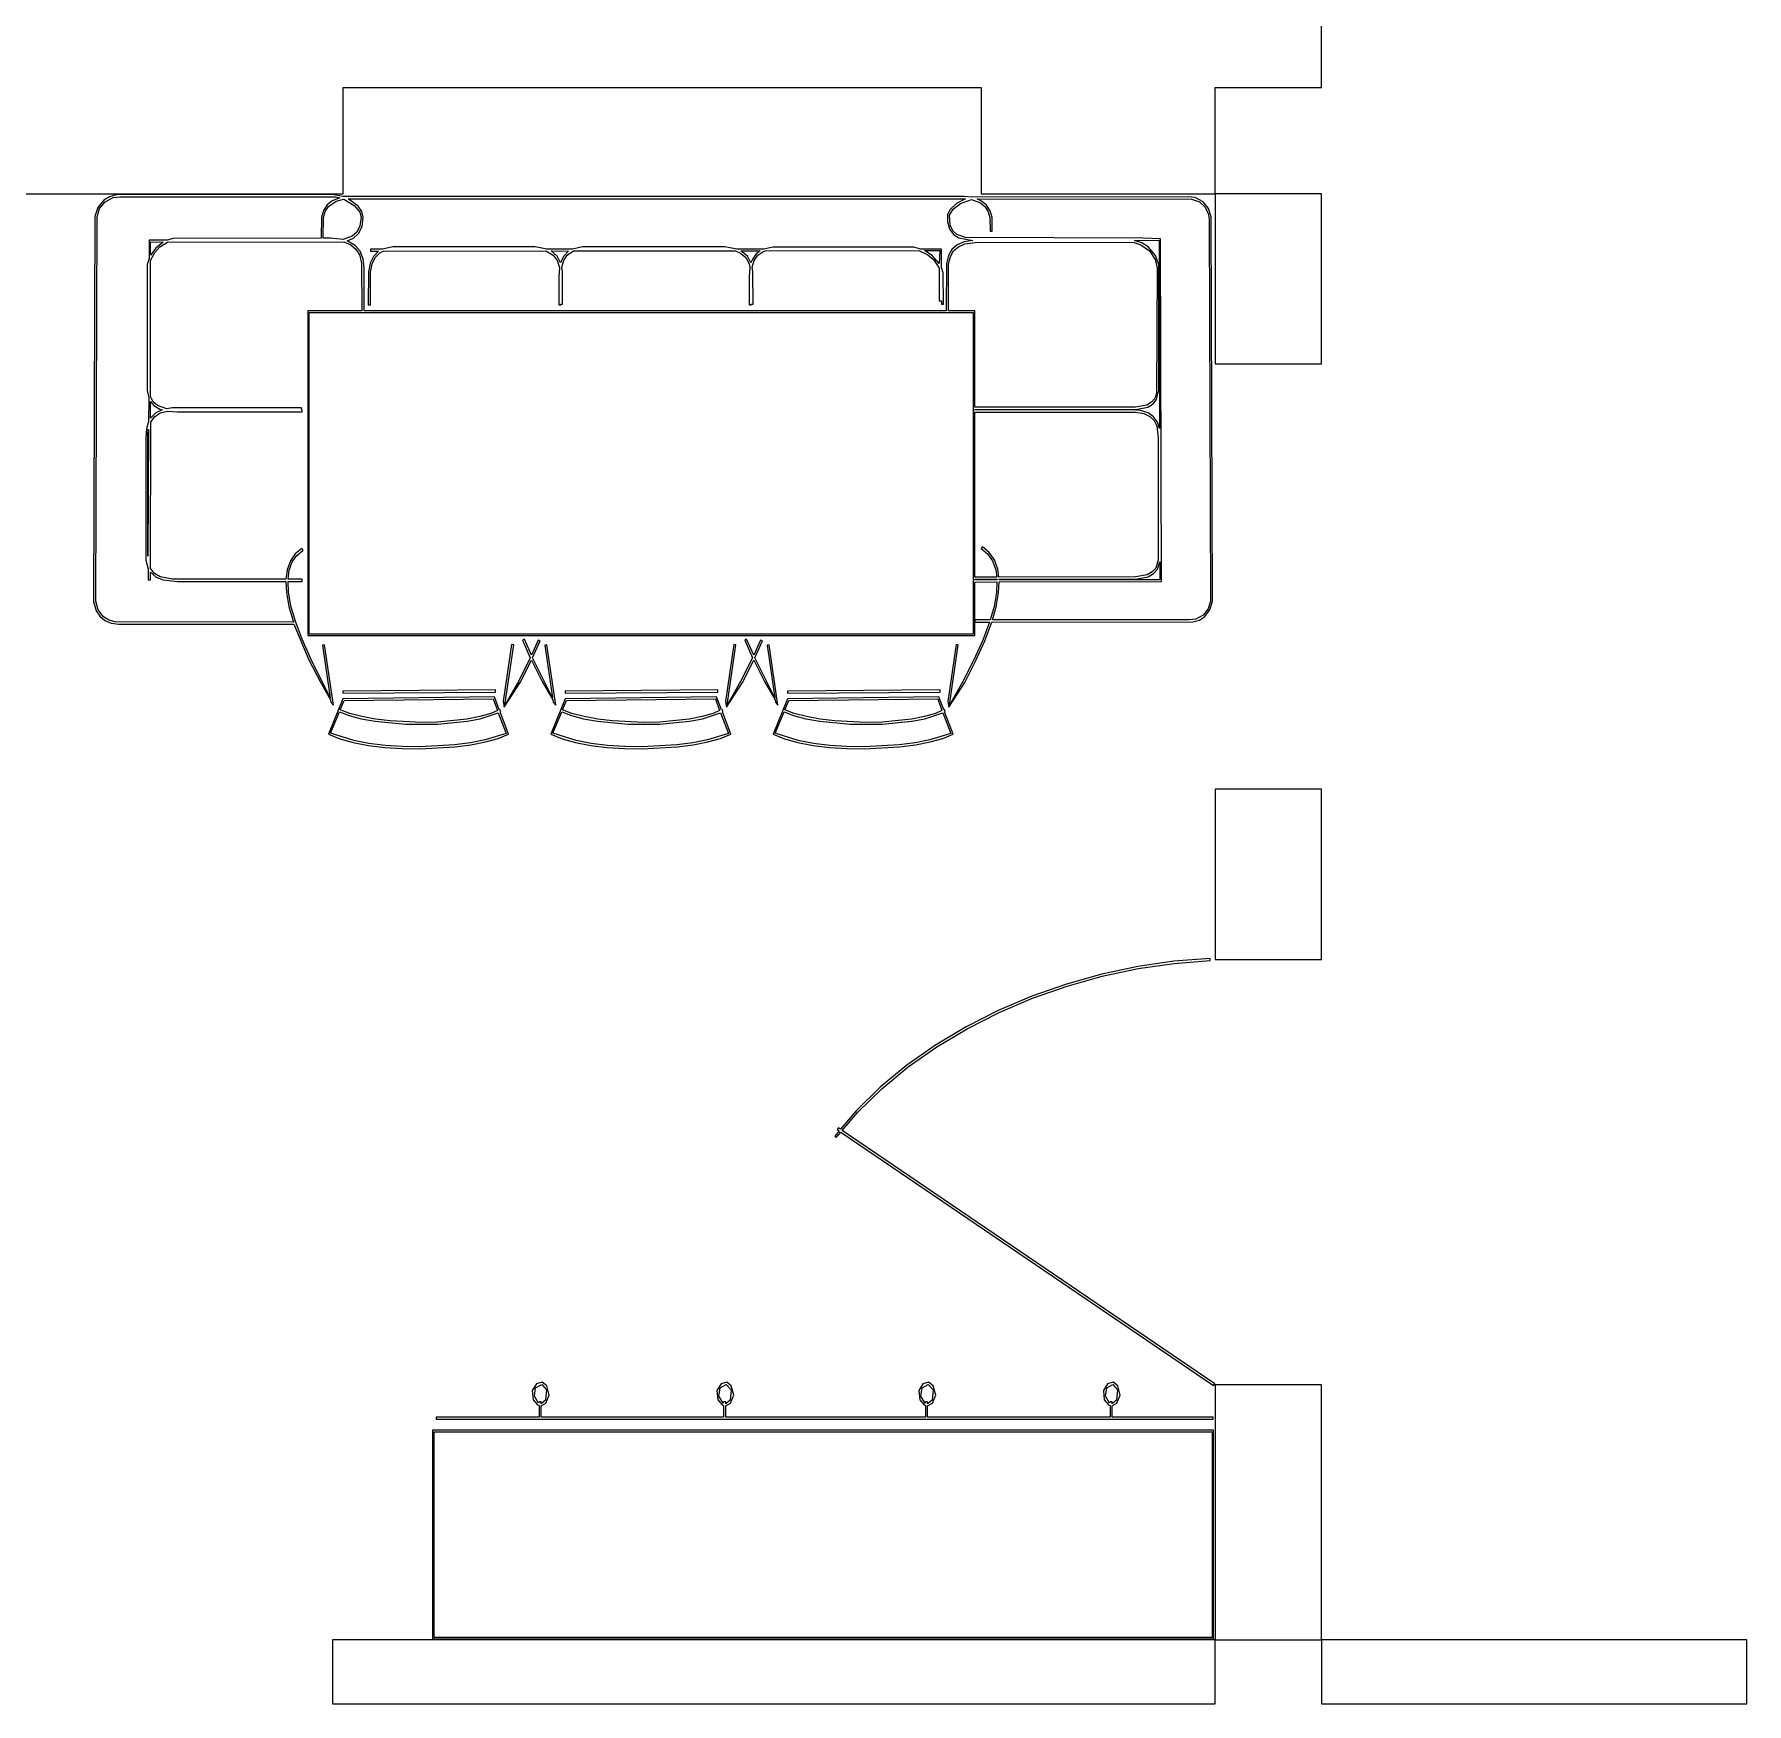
# Model space of a CAD drawing. Header units: metres. Extents: x -12.3 to 21.7, y -8.9 to 7.5.
# Drawn here: x 4.174 to 8.2, y -4.55 to -0.625 of the extents above; entities that cross this region are included whole.
import ezdxf

# ---------------------------------------------------------------- set-up
doc = ezdxf.new("R2010")
doc.units = ezdxf.units.M

msp = doc.modelspace()

# ---------------------------------------------------------------- linework, layer by layer
for p, q in [((7.2, -0.75), (7.2, 1.29999)), ((4.89999, -1), (4.89999, -0.75)), ((4.89999, -0.75), (6.39999, -0.75)), ((6.39999, -0.75), (6.39999, -1)), ((6.95, -1), (6.95, -0.75)), ((6.95, -0.75), (7.2, -0.75)), ((4, -1), (4.89999, -1)), ((4.36644, -1.00256), (4.35077, -1.00685)), ((4.87453, -1.002), (4.36644, -1.00256)), ((4.9001, -1.00662), (4.87453, -1.002)), ((6.39999, -1), (6.95, -1)), ((7.2, -1), (6.95, -1)), ((6.95, -1), (6.95, -1.39999)), ((7.2, -1.39999), (7.2, -1)), ((4.32341, -1.03206), (4.31662, -1.05356)), ((4.32158, -1.05417), (4.3278, -1.03442)), ((4.33763, -1.0148), (4.32341, -1.03206)), ((4.3278, -1.03442), (4.34077, -1.01868)), ((4.35077, -1.00685), (4.33763, -1.0148)), ((4.34077, -1.01868), (4.35963, -1.00902)), ((4.35963, -1.00902), (4.37508, -1.007)), ((4.37508, -1.007), (4.88242, -1.00752)), ((4.85365, -1.0392), (4.84901, -1.05511)), ((4.86247, -1.02625), (4.85365, -1.0392)), ((4.85397, -1.0558), (4.85818, -1.04134)), ((4.85818, -1.04134), (4.86612, -1.02966)), ((4.87476, -1.01653), (4.86247, -1.02625)), ((4.86612, -1.02966), (4.88393, -1.0175)), ((4.89223, -1.00951), (4.87476, -1.01653)), ((4.88242, -1.00752), (4.89223, -1.00951)), ((4.88393, -1.0175), (4.90172, -1.01265)), ((6.36044, -1.00652), (4.9001, -1.00662)), ((4.90172, -1.01265), (4.92644, -1.02736)), ((4.91177, -1.0117), (6.36325, -1.01166)), ((4.93547, -1.02916), (4.91177, -1.0117)), ((4.92644, -1.02736), (4.93947, -1.04358)), ((4.94398, -1.04143), (4.93547, -1.02916)), ((4.93947, -1.04358), (4.94228, -1.05487)), ((4.94727, -1.0547), (4.94398, -1.04143)), ((6.32635, -1.03796), (6.32097, -1.04924)), ((6.32582, -1.05043), (6.33443, -1.0359)), ((6.34221, -1.02257), (6.32635, -1.03796)), ((6.33443, -1.0359), (6.3515, -1.02255)), ((6.36325, -1.01166), (6.34221, -1.02257)), ((6.3515, -1.02255), (6.37727, -1.01315)), ((6.37706, -1.00807), (6.36044, -1.00652)), ((6.88744, -1.007), (6.37706, -1.00807)), ((6.37727, -1.01315), (6.39847, -1.02141)), ((6.40114, -1.01718), (6.39056, -1.01199)), ((6.39056, -1.01199), (6.89476, -1.01248)), ((6.39847, -1.02141), (6.40919, -1.03047)), ((6.41293, -1.02716), (6.40114, -1.01718)), ((6.40919, -1.03047), (6.41673, -1.04214)), ((6.4213, -1.04008), (6.41293, -1.02716)), ((6.41673, -1.04214), (6.4207, -1.0562)), ((6.42564, -1.05553), (6.4213, -1.04008)), ((6.90288, -1.00902), (6.88744, -1.007)), ((6.89476, -1.01248), (6.91347, -1.01897)), ((6.92174, -1.01868), (6.90288, -1.00902)), ((6.91347, -1.01897), (6.92703, -1.03156)), ((6.93471, -1.03442), (6.92174, -1.01868)), ((6.92703, -1.03156), (6.9348, -1.04848)), ((6.94093, -1.05417), (6.93471, -1.03442)), ((4.31662, -1.05356), (4.31358, -1.95865)), ((4.31856, -1.95808), (4.32158, -1.05417)), ((4.84901, -1.05511), (4.84842, -1.10414)), ((4.85342, -1.10414), (4.85397, -1.0558)), ((4.93974, -1.07552), (4.93266, -1.09023)), ((4.93665, -1.09323), (4.94455, -1.07689)), ((4.94228, -1.05487), (4.93974, -1.07552)), ((4.94455, -1.07689), (4.94727, -1.0547)), ((6.32097, -1.04924), (6.32089, -1.06599)), ((6.32089, -1.06599), (6.32579, -1.08356)), ((6.32579, -1.08356), (6.33485, -1.09566)), ((6.32758, -1.07414), (6.32582, -1.05043)), ((6.33385, -1.0872), (6.32758, -1.07414)), ((6.4207, -1.0562), (6.42122, -1.08833)), ((6.42621, -1.08833), (6.42564, -1.05553)), ((6.9348, -1.04848), (6.93636, -1.06143)), ((6.93636, -1.06143), (6.939, -1.95753)), ((6.94395, -1.95808), (6.94093, -1.05417)), ((4.44398, -1.10915), (4.44388, -1.15196)), ((4.48645, -1.10915), (4.44398, -1.10915)), ((4.44749, -1.14445), (4.44751, -1.11269)), ((4.44751, -1.11269), (4.47684, -1.11389)), ((4.45763, -1.13774), (4.46959, -1.12503)), ((4.47684, -1.11389), (4.45956, -1.12766)), ((4.46959, -1.12503), (4.4874, -1.11414)), ((4.50082, -1.10493), (4.48645, -1.10915)), ((4.4874, -1.11414), (4.90215, -1.11308)), ((4.84842, -1.10414), (4.50082, -1.10493)), ((4.87048, -1.10414), (4.85342, -1.10414)), ((4.90015, -1.10739), (4.87048, -1.10414)), ((4.9218, -1.09996), (4.90015, -1.10739)), ((4.90215, -1.11308), (4.91856, -1.12018)), ((4.90959, -1.11043), (4.92442, -1.10422)), ((4.92857, -1.12132), (4.90959, -1.11043)), ((4.91856, -1.12018), (4.93105, -1.13095)), ((4.93266, -1.09023), (4.9218, -1.09996)), ((4.92442, -1.10422), (4.93665, -1.09323)), ((4.94009, -1.13524), (4.92857, -1.12132)), ((5.01678, -1.12442), (4.99306, -1.12996)), ((5.35168, -1.1244), (5.01678, -1.12442)), ((5.3792, -1.12996), (5.35168, -1.1244)), ((5.46272, -1.12442), (5.43938, -1.12996)), ((5.79782, -1.1244), (5.46272, -1.12442)), ((5.82591, -1.12996), (5.79782, -1.1244)), ((5.91042, -1.12535), (5.88892, -1.12996)), ((6.24207, -1.12561), (5.91042, -1.12535)), ((6.25842, -1.12996), (6.24207, -1.12561)), ((6.34395, -1.12018), (6.33147, -1.13095)), ((6.34332, -1.0957), (6.33385, -1.0872)), ((6.33485, -1.09566), (6.34731, -1.10327)), ((6.33533, -1.13414), (6.34659, -1.12442)), ((6.3632, -1.10246), (6.34332, -1.0957)), ((6.36037, -1.11308), (6.34395, -1.12018)), ((6.34659, -1.12442), (6.36177, -1.11787)), ((6.34731, -1.10327), (6.38062, -1.10957)), ((6.38062, -1.10957), (6.36037, -1.11308)), ((6.36177, -1.11787), (6.39223, -1.11414)), ((6.77992, -1.10414), (6.3632, -1.10246)), ((6.39223, -1.11414), (6.76013, -1.11482)), ((6.42122, -1.08833), (6.42621, -1.08833)), ((6.76013, -1.11482), (6.77592, -1.11983)), ((6.76091, -1.10988), (6.81853, -1.10915)), ((6.77809, -1.11533), (6.76091, -1.10988)), ((6.77592, -1.11983), (6.79567, -1.13451)), ((6.79294, -1.12503), (6.77809, -1.11533)), ((6.82207, -1.10561), (6.77992, -1.10414)), ((6.80962, -1.14484), (6.79294, -1.12503)), ((6.81853, -1.10915), (6.81964, -1.55215)), ((6.82407, -1.91139), (6.82207, -1.10561)), ((4.43964, -1.16649), (4.43935, -1.46227)), ((4.44388, -1.15196), (4.43964, -1.16649)), ((4.44727, -1.47699), (4.44748, -1.15659)), ((4.44748, -1.15659), (4.45763, -1.13774)), ((4.45956, -1.12766), (4.44749, -1.14445)), ((4.93105, -1.13095), (4.93947, -1.14549)), ((4.93947, -1.14549), (4.94374, -1.16389)), ((4.94701, -1.15308), (4.94009, -1.13524)), ((4.94374, -1.16389), (4.94427, -1.27553)), ((4.94928, -1.17445), (4.94701, -1.15308)), ((4.96365, -1.16338), (4.95988, -1.18391)), ((4.97137, -1.14716), (4.96365, -1.16338)), ((4.99306, -1.12996), (4.96445, -1.12996)), ((4.96445, -1.12996), (4.96445, -1.13496)), ((4.96445, -1.13496), (4.98311, -1.13528)), ((4.96486, -1.18433), (4.96841, -1.16489)), ((4.96841, -1.16489), (4.97548, -1.15001)), ((4.98311, -1.13528), (4.97137, -1.14716)), ((4.97548, -1.15001), (4.98601, -1.13936)), ((4.98601, -1.13936), (4.99405, -1.13493)), ((4.99405, -1.13493), (5.37708, -1.13451)), ((5.37708, -1.13451), (5.39386, -1.14418)), ((5.43938, -1.12996), (5.3792, -1.12996)), ((5.4032, -1.14696), (5.38892, -1.13451)), ((5.38892, -1.13451), (5.42963, -1.13533)), ((5.39386, -1.14418), (5.40358, -1.15689)), ((5.41138, -1.16255), (5.4032, -1.14696)), ((5.40358, -1.15689), (5.40884, -1.17316)), ((5.41833, -1.14725), (5.41138, -1.16255)), ((5.41411, -1.17255), (5.41875, -1.15689)), ((5.42963, -1.13533), (5.41833, -1.14725)), ((5.41875, -1.15689), (5.42712, -1.14418)), ((5.42712, -1.14418), (5.4416, -1.13445)), ((5.4416, -1.13445), (5.82233, -1.13402)), ((5.82233, -1.13402), (5.83443, -1.13936)), ((5.88892, -1.12996), (5.82591, -1.12996)), ((5.83443, -1.13936), (5.84653, -1.15001)), ((5.83488, -1.13402), (5.8806, -1.13396)), ((5.85045, -1.14691), (5.83488, -1.13402)), ((5.84653, -1.15001), (5.85449, -1.16489)), ((5.85901, -1.16277), (5.85045, -1.14691)), ((5.85449, -1.16489), (5.85651, -1.17322)), ((5.86186, -1.15504), (5.85901, -1.16277)), ((5.86176, -1.17267), (5.86641, -1.15714)), ((5.87119, -1.14117), (5.86186, -1.15504)), ((5.86641, -1.15714), (5.87477, -1.14465)), ((5.8806, -1.13396), (5.87119, -1.14117)), ((5.87477, -1.14465), (5.88658, -1.13623)), ((5.88658, -1.13623), (5.89241, -1.13394)), ((5.89241, -1.13394), (6.25343, -1.13356)), ((6.25343, -1.13356), (6.27448, -1.14372)), ((6.30661, -1.12996), (6.25842, -1.12996)), ((6.26662, -1.13354), (6.30307, -1.1335)), ((6.28516, -1.14548), (6.26662, -1.13354)), ((6.27448, -1.14372), (6.28874, -1.15564)), ((6.30171, -1.16431), (6.28516, -1.14548)), ((6.28874, -1.15564), (6.30161, -1.17456)), ((6.30307, -1.1335), (6.30171, -1.16431)), ((6.30661, -1.17351), (6.30661, -1.12996)), ((6.31877, -1.16389), (6.31824, -1.27553)), ((6.32304, -1.14549), (6.31877, -1.16389)), ((6.33147, -1.13095), (6.32304, -1.14549)), ((6.32324, -1.27553), (6.32375, -1.16443)), ((6.32375, -1.16443), (6.3277, -1.14731)), ((6.3277, -1.14731), (6.33533, -1.13414)), ((6.79567, -1.13451), (6.80884, -1.15425)), ((6.80884, -1.15425), (6.81354, -1.17477)), ((6.81795, -1.16725), (6.80962, -1.14484)), ((6.81819, -1.46184), (6.81795, -1.16725)), ((4.94928, -1.27553), (4.94928, -1.17445)), ((4.95988, -1.18391), (4.95943, -1.26115)), ((4.96442, -1.26115), (4.96486, -1.18433)), ((5.40884, -1.17316), (5.40712, -1.1958)), ((5.40712, -1.1958), (5.40712, -1.26115)), ((5.41573, -1.18388), (5.41411, -1.17255)), ((5.41621, -1.25957), (5.41573, -1.18388)), ((5.85651, -1.17322), (5.85478, -1.19579)), ((5.85478, -1.19579), (5.85478, -1.26115)), ((5.8634, -1.18387), (5.86176, -1.17267)), ((5.86391, -1.25957), (5.8634, -1.18387)), ((6.30161, -1.17456), (6.30161, -1.25191)), ((6.31065, -1.18605), (6.30661, -1.17351)), ((6.31157, -1.25955), (6.31065, -1.18605)), ((6.81354, -1.17477), (6.81221, -1.46886)), ((4.81714, -1.27553), (4.81714, -2.03889)), ((4.94427, -1.27553), (4.81714, -1.27553)), ((4.82068, -2.03535), (4.82068, -1.27907)), ((4.82068, -1.27907), (6.38139, -1.27907)), ((6.31824, -1.27553), (4.94928, -1.27553)), ((4.95943, -1.26115), (4.96442, -1.26115)), ((5.40712, -1.26115), (5.41212, -1.26115)), ((5.41212, -1.26115), (5.41212, -1.25957)), ((5.41212, -1.25957), (5.41621, -1.25957)), ((5.85478, -1.26115), (5.85977, -1.26115)), ((5.85977, -1.26115), (5.85977, -1.25957)), ((5.85977, -1.25957), (5.86391, -1.25957)), ((6.30161, -1.25191), (6.30656, -1.25191)), ((6.30656, -1.25191), (6.30656, -1.25955)), ((6.30656, -1.25955), (6.31157, -1.25955)), ((6.38493, -1.27553), (6.32324, -1.27553)), ((6.38139, -1.27907), (6.38139, -2.03535)), ((6.38493, -1.50208), (6.38493, -1.27553)), ((6.95, -1.39999), (7.2, -1.39999)), ((4.43935, -1.46227), (4.44305, -1.47981)), ((4.44305, -1.47981), (4.44292, -1.53549)), ((4.44724, -1.52786), (4.44727, -1.48834)), ((4.45367, -1.48907), (4.44727, -1.47699)), ((4.44727, -1.48834), (4.45506, -1.49773)), ((4.46407, -1.49805), (4.45367, -1.48907)), ((6.80809, -1.48108), (6.8009, -1.49017)), ((6.80418, -1.49394), (6.8125, -1.48343)), ((6.81221, -1.46886), (6.80809, -1.48108)), ((6.8125, -1.48343), (6.81819, -1.46184)), ((4.46013, -1.51501), (4.44724, -1.52786)), ((4.44778, -1.53673), (4.45683, -1.52408)), ((4.45506, -1.49773), (4.46904, -1.50604)), ((4.45683, -1.52408), (4.47012, -1.51515)), ((4.47508, -1.508), (4.46013, -1.51501)), ((4.48557, -1.50531), (4.46407, -1.49805)), ((4.46904, -1.50604), (4.47508, -1.508)), ((4.47012, -1.51515), (4.4875, -1.51079)), ((4.49841, -1.50357), (4.48557, -1.50531)), ((4.4875, -1.51079), (4.51082, -1.51231)), ((4.80214, -1.50311), (4.49841, -1.50357)), ((4.51082, -1.51231), (4.80382, -1.51231)), ((4.80214, -1.50731), (4.80214, -1.50311)), ((4.80382, -1.50731), (4.80214, -1.50731)), ((4.80382, -1.51231), (4.80382, -1.50731)), ((6.76331, -1.50195), (6.38493, -1.50208)), ((6.38493, -1.50708), (6.76364, -1.50694)), ((6.38493, -1.50839), (6.38493, -1.50708)), ((6.75163, -1.50812), (6.38493, -1.50839)), ((6.38493, -1.90106), (6.38493, -1.5134)), ((6.38493, -1.5134), (6.76332, -1.51353)), ((6.77449, -1.50986), (6.75163, -1.50812)), ((6.78973, -1.49677), (6.76331, -1.50195)), ((6.76332, -1.51353), (6.78261, -1.51685)), ((6.76364, -1.50694), (6.79161, -1.5014)), ((6.79239, -1.51515), (6.77449, -1.50986)), ((6.78261, -1.51685), (6.7968, -1.5233)), ((6.8009, -1.49017), (6.78973, -1.49677)), ((6.79161, -1.5014), (6.80418, -1.49394)), ((6.80568, -1.52408), (6.79239, -1.51515)), ((6.7968, -1.5233), (6.80666, -1.53284)), ((6.81473, -1.53673), (6.80568, -1.52408)), ((4.43771, -1.55228), (4.43599, -1.57346)), ((4.44292, -1.53549), (4.43771, -1.55228)), ((4.44263, -1.55319), (4.44098, -1.85202)), ((4.44098, -1.85202), (4.44139, -1.56288)), ((4.44139, -1.56288), (4.44263, -1.55319)), ((4.44701, -1.88077), (4.44778, -1.53673)), ((6.80666, -1.53284), (6.813, -1.54599)), ((6.813, -1.54599), (6.81653, -1.57364)), ((6.81964, -1.55215), (6.81473, -1.53673)), ((4.43599, -1.57346), (4.43642, -1.8613)), ((6.81653, -1.57364), (6.81616, -1.86031)), ((4.78764, -1.84683), (4.77608, -1.86331)), ((4.78052, -1.86562), (4.79131, -1.85025)), ((4.80318, -1.83429), (4.78764, -1.84683)), ((4.79131, -1.85025), (4.80632, -1.83818)), ((4.80632, -1.83818), (4.80318, -1.83429)), ((6.40305, -1.8304), (6.39989, -1.83429)), ((6.39989, -1.83429), (6.41542, -1.84683)), ((6.41907, -1.84343), (6.40305, -1.8304)), ((6.41542, -1.84683), (6.42699, -1.86331)), ((6.43141, -1.86099), (6.41907, -1.84343)), ((4.43642, -1.8613), (4.44205, -1.88193)), ((4.44205, -1.88193), (4.44199, -1.90787)), ((4.44699, -1.90788), (4.44701, -1.88989)), ((4.45683, -1.89291), (4.44701, -1.88077)), ((4.44701, -1.88989), (4.46046, -1.90138)), ((4.76865, -1.88377), (4.76575, -1.90628)), ((4.77608, -1.86331), (4.76865, -1.88377)), ((4.77077, -1.90628), (4.7735, -1.88496)), ((4.7735, -1.88496), (4.78052, -1.86562)), ((6.42699, -1.86331), (6.43443, -1.88377)), ((6.43929, -1.8826), (6.43141, -1.86099)), ((6.43443, -1.88377), (6.43668, -1.90129)), ((6.4417, -1.90129), (6.43929, -1.8826)), ((6.80254, -1.88904), (6.79059, -1.89571)), ((6.81042, -1.87987), (6.80254, -1.88904)), ((6.80568, -1.89291), (6.81473, -1.8824)), ((6.81616, -1.86031), (6.81042, -1.87987)), ((6.81473, -1.8824), (6.82042, -1.86543)), ((6.82042, -1.86543), (6.82053, -1.90787)), ((4.44199, -1.90787), (4.44699, -1.90788)), ((4.47012, -1.90038), (4.45683, -1.89291)), ((4.46046, -1.90138), (4.47726, -1.90782)), ((4.49881, -1.90591), (4.47012, -1.90038)), ((4.47726, -1.90782), (4.5108, -1.91129)), ((4.76575, -1.90628), (4.49881, -1.90591)), ((4.5108, -1.91129), (4.76562, -1.91129)), ((4.76562, -1.91129), (4.76678, -1.93709)), ((4.77176, -1.93654), (4.7706, -1.91129)), ((4.7706, -1.91129), (4.8038, -1.91129)), ((4.8038, -1.90628), (4.77077, -1.90628)), ((4.8038, -1.91129), (4.8038, -1.90628)), ((6.43668, -1.90129), (6.38493, -1.90106)), ((6.38493, -1.90605), (6.43732, -1.90628)), ((6.38493, -1.90793), (6.38493, -1.90605)), ((6.43752, -1.90787), (6.38493, -1.90793)), ((6.38493, -1.91292), (6.43738, -1.9127)), ((6.38493, -2.03889), (6.38493, -1.91292)), ((6.43738, -1.9127), (6.43628, -1.93709)), ((6.43732, -1.90628), (6.43752, -1.90787)), ((6.44125, -1.93764), (6.44238, -1.91269)), ((6.76338, -1.90092), (6.4417, -1.90129)), ((6.44234, -1.90628), (6.7637, -1.90591)), ((6.44255, -1.90787), (6.44234, -1.90628)), ((6.44238, -1.91269), (6.82407, -1.91139)), ((6.82053, -1.90787), (6.44255, -1.90787)), ((6.79059, -1.89571), (6.76338, -1.90092)), ((6.7637, -1.90591), (6.79239, -1.90038)), ((6.79239, -1.90038), (6.80568, -1.89291)), ((4.31358, -1.95865), (4.31993, -1.98044)), ((4.3244, -1.97821), (4.31856, -1.95808)), ((4.76678, -1.93709), (4.77271, -1.97009)), ((4.77757, -1.96896), (4.77176, -1.93654)), ((4.77271, -1.97009), (4.78322, -2.00681)), ((4.78815, -2.00587), (4.77757, -1.96896)), ((6.43037, -1.97009), (6.4213, -2.00182)), ((6.42648, -2.00182), (6.43524, -1.97122)), ((6.43628, -1.93709), (6.43037, -1.97009)), ((6.43524, -1.97122), (6.44125, -1.93764)), ((6.939, -1.95753), (6.93364, -1.97597)), ((6.93811, -1.97821), (6.94395, -1.95808)), ((4.31993, -1.98044), (4.3284, -1.99298)), ((4.33713, -1.99452), (4.3244, -1.97821)), ((4.3284, -1.99298), (4.34021, -2.00296)), ((4.34933, -2.00212), (4.33713, -1.99452)), ((4.34021, -2.00296), (4.35519, -2.00949)), ((4.36444, -2.00626), (4.34933, -2.00212)), ((4.35519, -2.00949), (4.37292, -2.01181)), ((4.78322, -2.00681), (4.36444, -2.00626)), ((4.37292, -2.01181), (4.78398, -2.01181)), ((4.78398, -2.01181), (4.81978, -2.09554)), ((4.80367, -2.04733), (4.78815, -2.00587)), ((6.4213, -2.00182), (6.38515, -2.00182)), ((6.38515, -2.00182), (6.38515, -2.00681)), ((6.38515, -2.00681), (6.41968, -2.00745)), ((6.41968, -2.00745), (6.40404, -2.04924)), ((6.40866, -2.05113), (6.42506, -2.00681)), ((6.42506, -2.00681), (6.89807, -2.00626)), ((6.88928, -2.00182), (6.42648, -2.00182)), ((6.90466, -1.99985), (6.88928, -2.00182)), ((6.89807, -2.00626), (6.91318, -2.00212)), ((6.92215, -1.99071), (6.90466, -1.99985)), ((6.91318, -2.00212), (6.92538, -1.99452)), ((6.93364, -1.97597), (6.92215, -1.99071)), ((6.92538, -1.99452), (6.93811, -1.97821)), ((4.8243, -2.09338), (4.80367, -2.04733)), ((4.81714, -2.03889), (6.38493, -2.03889)), ((6.38139, -2.03535), (4.82068, -2.03535)), ((5.3262, -2.0472), (5.32164, -2.04924)), ((5.32164, -2.04924), (5.34026, -2.09076)), ((5.34299, -2.08464), (5.3262, -2.0472)), ((5.35886, -2.04924), (5.34299, -2.08464)), ((5.34573, -2.09076), (5.36342, -2.05128)), ((5.36342, -2.05128), (5.35886, -2.04924)), ((5.84877, -2.0472), (5.84421, -2.04924)), ((5.84421, -2.04924), (5.86282, -2.09076)), ((5.86555, -2.08464), (5.84877, -2.0472)), ((5.88142, -2.04924), (5.86555, -2.08464)), ((5.86829, -2.09076), (5.88599, -2.05128)), ((5.88599, -2.05128), (5.88142, -2.04924)), ((6.40404, -2.04924), (6.38329, -2.09554)), ((6.38779, -2.0977), (6.40866, -2.05113)), ((4.86974, -2.18491), (4.8243, -2.09338)), ((4.85666, -2.06044), (4.85172, -2.06116)), ((4.85172, -2.06116), (4.86974, -2.18491)), ((4.87727, -2.20204), (4.85666, -2.06044)), ((5.29628, -2.05972), (5.27675, -2.19392)), ((5.28062, -2.20204), (5.30122, -2.06044)), ((5.30122, -2.06044), (5.29628, -2.05972)), ((5.34026, -2.09076), (5.31209, -2.14645)), ((5.39233, -2.18491), (5.34573, -2.09076)), ((5.37927, -2.06044), (5.37433, -2.06116)), ((5.37433, -2.06116), (5.39233, -2.18491)), ((5.39987, -2.20204), (5.37927, -2.06044)), ((5.81885, -2.05972), (5.79932, -2.19392)), ((5.80319, -2.20204), (5.82379, -2.06044)), ((5.82379, -2.06044), (5.81885, -2.05972)), ((5.86282, -2.09076), (5.83466, -2.14645)), ((5.91489, -2.18491), (5.86829, -2.09076)), ((5.90182, -2.06044), (5.89688, -2.06116)), ((5.89688, -2.06116), (5.91489, -2.18491)), ((5.92244, -2.20204), (5.90182, -2.06044)), ((6.34146, -2.05972), (6.32193, -2.19392)), ((6.32581, -2.20204), (6.34641, -2.06044)), ((6.34641, -2.06044), (6.34146, -2.05972)), ((4.81978, -2.09554), (4.84581, -2.14645)), ((5.31648, -2.14882), (5.34303, -2.09679)), ((5.34303, -2.09679), (5.36842, -2.14645)), ((5.83905, -2.14882), (5.86559, -2.09677)), ((5.86559, -2.09677), (5.89098, -2.14645)), ((6.38329, -2.09554), (6.35725, -2.14645)), ((6.36166, -2.14882), (6.38779, -2.0977)), ((4.84581, -2.14645), (4.87047, -2.19002)), ((5.25821, -2.16661), (4.89969, -2.16931)), ((4.89969, -2.16931), (4.89973, -2.17432)), ((4.89973, -2.17432), (5.25824, -2.17162)), ((5.25824, -2.17162), (5.25821, -2.16661)), ((5.27901, -2.20677), (5.31648, -2.14882)), ((5.31209, -2.14645), (5.28062, -2.20204)), ((5.36842, -2.14645), (5.39308, -2.19005)), ((5.78081, -2.16661), (5.42226, -2.16931)), ((5.42226, -2.16931), (5.42229, -2.17432)), ((5.42229, -2.17432), (5.78085, -2.17162)), ((5.78085, -2.17162), (5.78081, -2.16661)), ((5.80157, -2.20677), (5.83905, -2.14882)), ((5.83466, -2.14645), (5.80319, -2.20204)), ((5.89098, -2.14645), (5.91563, -2.19002)), ((6.30342, -2.16661), (5.94487, -2.16931)), ((5.94487, -2.16931), (5.9449, -2.17432)), ((5.9449, -2.17432), (6.30347, -2.17162)), ((6.30347, -2.17162), (6.30342, -2.16661)), ((6.32417, -2.20677), (6.36166, -2.14882)), ((6.35725, -2.14645), (6.32581, -2.20204)), ((4.89969, -2.18707), (4.86607, -2.27026)), ((4.87047, -2.19002), (4.87125, -2.19536)), ((4.87125, -2.19536), (4.87727, -2.20204)), ((4.89346, -2.21315), (4.90251, -2.19119)), ((4.9156, -2.22168), (4.89346, -2.21315)), ((5.25574, -2.18298), (4.89969, -2.18707)), ((4.90251, -2.19119), (5.25293, -2.18712)), ((5.25293, -2.18712), (5.26273, -2.21506)), ((5.26732, -2.21306), (5.25574, -2.18298)), ((5.26863, -2.21248), (5.26732, -2.21306)), ((5.27063, -2.21706), (5.26863, -2.21248)), ((5.27675, -2.19392), (5.27901, -2.20677)), ((5.42226, -2.18707), (5.38864, -2.27026)), ((5.39308, -2.19005), (5.39386, -2.19536)), ((5.39386, -2.19536), (5.39987, -2.20204)), ((5.41603, -2.21313), (5.42508, -2.19119)), ((5.43822, -2.22168), (5.41603, -2.21313)), ((5.77829, -2.18298), (5.42226, -2.18707)), ((5.42508, -2.19119), (5.7755, -2.18712)), ((5.7755, -2.18712), (5.78529, -2.21507)), ((5.78989, -2.21307), (5.77829, -2.18298)), ((5.79124, -2.21248), (5.78989, -2.21307)), ((5.79324, -2.21706), (5.79124, -2.21248)), ((5.79932, -2.19392), (5.80157, -2.20677)), ((5.94487, -2.18707), (5.91125, -2.27026)), ((5.91563, -2.19002), (5.91641, -2.19536)), ((5.91641, -2.19536), (5.92244, -2.20204)), ((5.93864, -2.21313), (5.94769, -2.19119)), ((5.96083, -2.22168), (5.93864, -2.21313)), ((6.3009, -2.18298), (5.94487, -2.18707)), ((5.94769, -2.19119), (6.2981, -2.18712)), ((6.2981, -2.18712), (6.30791, -2.21507)), ((6.3125, -2.21307), (6.3009, -2.18298)), ((6.31386, -2.21248), (6.3125, -2.21307)), ((6.31586, -2.21706), (6.31386, -2.21248)), ((6.32193, -2.19392), (6.32417, -2.20677)), ((4.8707, -2.26836), (4.89156, -2.21777)), ((4.89156, -2.21777), (4.91406, -2.22644)), ((4.91406, -2.22644), (4.94298, -2.23412)), ((4.94408, -2.22923), (4.9156, -2.22168)), ((4.94298, -2.23412), (4.97548, -2.24008)), ((4.97623, -2.23514), (4.94408, -2.22923)), ((4.97548, -2.24008), (5.04736, -2.2469)), ((5.01106, -2.23936), (4.97623, -2.23514)), ((5.08484, -2.24275), (5.01106, -2.23936)), ((5.04736, -2.2469), (5.12204, -2.2469)), ((5.12181, -2.2419), (5.08484, -2.24275)), ((5.19107, -2.23514), (5.12181, -2.2419)), ((5.12204, -2.2469), (5.19185, -2.24008)), ((5.22136, -2.22925), (5.19107, -2.23514)), ((5.19185, -2.24008), (5.22253, -2.23412)), ((5.24742, -2.22173), (5.22136, -2.22925)), ((5.22253, -2.23412), (5.26476, -2.22034)), ((5.26273, -2.21506), (5.24742, -2.22173)), ((5.26476, -2.22034), (5.28342, -2.26875)), ((5.2691, -2.21771), (5.27063, -2.21706)), ((5.28935, -2.27026), (5.2691, -2.21771)), ((5.39326, -2.26836), (5.41412, -2.21776)), ((5.41412, -2.21776), (5.43668, -2.22644)), ((5.43668, -2.22644), (5.46559, -2.23412)), ((5.46669, -2.22923), (5.43822, -2.22168)), ((5.46559, -2.23412), (5.49809, -2.24008)), ((5.49884, -2.23514), (5.46669, -2.22923)), ((5.49809, -2.24008), (5.56998, -2.2469)), ((5.53368, -2.23936), (5.49884, -2.23514)), ((5.60744, -2.24275), (5.53368, -2.23936)), ((5.56998, -2.2469), (5.64465, -2.2469)), ((5.64442, -2.2419), (5.60744, -2.24275)), ((5.71367, -2.23514), (5.64442, -2.2419)), ((5.64465, -2.2469), (5.71446, -2.24008)), ((5.74397, -2.22925), (5.71367, -2.23514)), ((5.71446, -2.24008), (5.74515, -2.23412)), ((5.77002, -2.22173), (5.74397, -2.22925)), ((5.74515, -2.23412), (5.78732, -2.22034)), ((5.78529, -2.21507), (5.77002, -2.22173)), ((5.78732, -2.22034), (5.80597, -2.26875)), ((5.79169, -2.21774), (5.79324, -2.21706)), ((5.8119, -2.27026), (5.79169, -2.21774)), ((5.91588, -2.26836), (5.93674, -2.21776)), ((5.93674, -2.21776), (5.95929, -2.22644)), ((5.95929, -2.22644), (5.9882, -2.23412)), ((5.9893, -2.22923), (5.96083, -2.22168)), ((5.9882, -2.23412), (6.02069, -2.24008)), ((6.02145, -2.23514), (5.9893, -2.22923)), ((6.02069, -2.24008), (6.09258, -2.2469)), ((6.05629, -2.23936), (6.02145, -2.23514)), ((6.13005, -2.24275), (6.05629, -2.23936)), ((6.09258, -2.2469), (6.16727, -2.2469)), ((6.16704, -2.2419), (6.13005, -2.24275)), ((6.23628, -2.23514), (6.16704, -2.2419)), ((6.16727, -2.2469), (6.23708, -2.24008)), ((6.26659, -2.22925), (6.23628, -2.23514)), ((6.23708, -2.24008), (6.26775, -2.23412)), ((6.29263, -2.22173), (6.26659, -2.22925)), ((6.26775, -2.23412), (6.30994, -2.22034)), ((6.30791, -2.21507), (6.29263, -2.22173)), ((6.30994, -2.22034), (6.32858, -2.26875)), ((6.3143, -2.21774), (6.31586, -2.21706)), ((6.33452, -2.27026), (6.3143, -2.21774)), ((4.86607, -2.27026), (4.89241, -2.28142)), ((4.92513, -2.28548), (4.8707, -2.26836)), ((4.89241, -2.28142), (4.92397, -2.29034)), ((4.92397, -2.29034), (4.9597, -2.29712)), ((4.96046, -2.29218), (4.92513, -2.28548)), ((4.99896, -2.29681), (4.96046, -2.29218)), ((5.19981, -2.29065), (5.16222, -2.29561)), ((5.23392, -2.28397), (5.19981, -2.29065)), ((5.20062, -2.29559), (5.23508, -2.28883)), ((5.28342, -2.26875), (5.23392, -2.28397)), ((5.23508, -2.28883), (5.26501, -2.28038)), ((5.26501, -2.28038), (5.28935, -2.27026)), ((5.38864, -2.27026), (5.41496, -2.28142)), ((5.44768, -2.28548), (5.39326, -2.26836)), ((5.41496, -2.28142), (5.44653, -2.29034)), ((5.44653, -2.29034), (5.48227, -2.29712)), ((5.48303, -2.29218), (5.44768, -2.28548)), ((5.52151, -2.29681), (5.48303, -2.29218)), ((5.72238, -2.29065), (5.68477, -2.29561)), ((5.75648, -2.28397), (5.72238, -2.29065)), ((5.72319, -2.29559), (5.75764, -2.28883)), ((5.80597, -2.26875), (5.75648, -2.28397)), ((5.75764, -2.28883), (5.78758, -2.28038)), ((5.78758, -2.28038), (5.8119, -2.27026)), ((5.91125, -2.27026), (5.93758, -2.28142)), ((5.97029, -2.28548), (5.91588, -2.26836)), ((5.93758, -2.28142), (5.96915, -2.29034)), ((5.96915, -2.29034), (6.00487, -2.29712)), ((6.00565, -2.29218), (5.97029, -2.28548)), ((6.04413, -2.29681), (6.00565, -2.29218)), ((6.245, -2.29065), (6.20738, -2.29561)), ((6.2791, -2.28397), (6.245, -2.29065)), ((6.2458, -2.29559), (6.28026, -2.28883)), ((6.32858, -2.26875), (6.2791, -2.28397)), ((6.28026, -2.28883), (6.3102, -2.28038)), ((6.3102, -2.28038), (6.33452, -2.27026)), ((4.9597, -2.29712), (4.9985, -2.30179)), ((4.9985, -2.30179), (5.03929, -2.30441)), ((5.03949, -2.29942), (4.99896, -2.29681)), ((5.03929, -2.30441), (5.08098, -2.30505)), ((5.08093, -2.30005), (5.03949, -2.29942)), ((5.16222, -2.29561), (5.08093, -2.30005)), ((5.08098, -2.30505), (5.16273, -2.30058)), ((5.16273, -2.30058), (5.20062, -2.29559)), ((5.48227, -2.29712), (5.52106, -2.30179)), ((5.52106, -2.30179), (5.56186, -2.30441)), ((5.56206, -2.29942), (5.52151, -2.29681)), ((5.56186, -2.30441), (5.60355, -2.30505)), ((5.6035, -2.30005), (5.56206, -2.29942)), ((5.68477, -2.29561), (5.6035, -2.30005)), ((5.60355, -2.30505), (5.6853, -2.30058)), ((5.6853, -2.30058), (5.72319, -2.29559)), ((6.00487, -2.29712), (6.04367, -2.30179)), ((6.04367, -2.30179), (6.08446, -2.30441)), ((6.08466, -2.29942), (6.04413, -2.29681)), ((6.08446, -2.30441), (6.12616, -2.30505)), ((6.12611, -2.30005), (6.08466, -2.29942)), ((6.20738, -2.29561), (6.12611, -2.30005)), ((6.12616, -2.30505), (6.2079, -2.30058)), ((6.2079, -2.30058), (6.2458, -2.29559)), ((7.2, -2.39999), (6.95, -2.39999)), ((6.95, -2.39999), (6.95, -2.79999)), ((7.2, -2.79999), (7.2, -2.39999)), ((6.76814, -2.81689), (6.68372, -2.8349)), ((6.85318, -2.80441), (6.76814, -2.81689)), ((6.76903, -2.82181), (6.85374, -2.80937)), ((6.93822, -2.79762), (6.85318, -2.80441)), ((6.85374, -2.80937), (6.93861, -2.80261)), ((6.93861, -2.80261), (6.93822, -2.79762)), ((6.95, -2.79999), (7.2, -2.79999)), ((6.60054, -2.85825), (6.51924, -2.88675)), ((6.68372, -2.8349), (6.60054, -2.85825)), ((6.60205, -2.86301), (6.68492, -2.83975)), ((6.68492, -2.83975), (6.76903, -2.82181)), ((6.51924, -2.88675), (6.44046, -2.92023)), ((6.44257, -2.92476), (6.52104, -2.8914)), ((6.52104, -2.8914), (6.60205, -2.86301)), ((6.44046, -2.92023), (6.36481, -2.9585)), ((6.36722, -2.96288), (6.44257, -2.92476)), ((6.36481, -2.9585), (6.29292, -3.00139)), ((6.29564, -3.00558), (6.36722, -2.96288)), ((6.29292, -3.00139), (6.22545, -3.04872)), ((6.22849, -3.05269), (6.29564, -3.00558)), ((6.22545, -3.04872), (6.16302, -3.1003)), ((6.16637, -3.104), (6.22849, -3.05269)), ((6.16302, -3.1003), (6.10625, -3.15594)), ((6.10991, -3.15935), (6.16637, -3.104)), ((6.10625, -3.15594), (6.06941, -3.19939)), ((6.07358, -3.20221), (6.10991, -3.15935)), ((6.06616, -3.20322), (6.05577, -3.21547)), ((6.05577, -3.21547), (6.05959, -3.2187)), ((6.05959, -3.2187), (6.07031, -3.20605)), ((6.06462, -3.19612), (6.0618, -3.20026)), ((6.0618, -3.20026), (6.06616, -3.20322)), ((6.06941, -3.19939), (6.06462, -3.19612)), ((6.07031, -3.20605), (6.94646, -3.80188)), ((6.94926, -3.79774), (6.07358, -3.20221)), ((5.35475, -3.79788), (5.34486, -3.81372)), ((5.34486, -3.81372), (5.34703, -3.83514)), ((5.34976, -3.82712), (5.35281, -3.80742)), ((5.35281, -3.80742), (5.367, -3.79915)), ((5.36806, -3.79425), (5.35475, -3.79788)), ((5.367, -3.79915), (5.37846, -3.81219)), ((5.37886, -3.80219), (5.36806, -3.79425)), ((5.37846, -3.81219), (5.37613, -3.83595)), ((5.37697, -3.8436), (5.38466, -3.82423)), ((5.38466, -3.82423), (5.37886, -3.80219)), ((5.78867, -3.79788), (5.77876, -3.81372)), ((5.77876, -3.81372), (5.78093, -3.83514)), ((5.78368, -3.82712), (5.78673, -3.80742)), ((5.78673, -3.80742), (5.80092, -3.79915)), ((5.80197, -3.79425), (5.78867, -3.79788)), ((5.80092, -3.79915), (5.81238, -3.81219)), ((5.81277, -3.80219), (5.80197, -3.79425)), ((5.81238, -3.81219), (5.81004, -3.83595)), ((5.81087, -3.8436), (5.81857, -3.82423)), ((5.81857, -3.82423), (5.81277, -3.80219)), ((6.26337, -3.79788), (6.25348, -3.81372)), ((6.25348, -3.81372), (6.25565, -3.83514)), ((6.25838, -3.82712), (6.26143, -3.80742)), ((6.26143, -3.80742), (6.27562, -3.79915)), ((6.27669, -3.79425), (6.26337, -3.79788)), ((6.27562, -3.79915), (6.28708, -3.81219)), ((6.28748, -3.80219), (6.27669, -3.79425)), ((6.28708, -3.81219), (6.28474, -3.83595)), ((6.28558, -3.8436), (6.29327, -3.82423)), ((6.29327, -3.82423), (6.28748, -3.80219)), ((6.69728, -3.79788), (6.68739, -3.81372)), ((6.68739, -3.81372), (6.68956, -3.83514)), ((6.69229, -3.82712), (6.69534, -3.80742)), ((6.69534, -3.80742), (6.70953, -3.79915)), ((6.71059, -3.79425), (6.69728, -3.79788)), ((6.70953, -3.79915), (6.72099, -3.81219)), ((6.72139, -3.80219), (6.71059, -3.79425)), ((6.72099, -3.81219), (6.71866, -3.83595)), ((6.7195, -3.8436), (6.72719, -3.82423)), ((6.72719, -3.82423), (6.72139, -3.80219)), ((6.94646, -3.80188), (6.94926, -3.79774)), ((7.2, -3.79999), (6.95, -3.79999)), ((6.95, -3.79999), (6.95, -4.39999)), ((7.2, -4.39999), (7.2, -3.79999)), ((5.34703, -3.83514), (5.35724, -3.84741)), ((5.35973, -3.84308), (5.34976, -3.82712)), ((5.35724, -3.84741), (5.36067, -3.84889)), ((5.36067, -3.83987), (5.35973, -3.84308)), ((5.36568, -3.83987), (5.36067, -3.83987)), ((5.36067, -3.84889), (5.36067, -3.87592)), ((5.37613, -3.83595), (5.36568, -3.84473)), ((5.36568, -3.84473), (5.36568, -3.83987)), ((5.36568, -3.84972), (5.37697, -3.8436)), ((5.36568, -3.87592), (5.36568, -3.84972)), ((5.78093, -3.83514), (5.79115, -3.84741)), ((5.79364, -3.84308), (5.78368, -3.82712)), ((5.79115, -3.84741), (5.79459, -3.84889)), ((5.79459, -3.83987), (5.79364, -3.84308)), ((5.79958, -3.83987), (5.79459, -3.83987)), ((5.79459, -3.84889), (5.79459, -3.87592)), ((5.81004, -3.83595), (5.79958, -3.84473)), ((5.79958, -3.84473), (5.79958, -3.83987)), ((5.79958, -3.84972), (5.81087, -3.8436)), ((5.79958, -3.87592), (5.79958, -3.84972)), ((6.25565, -3.83514), (6.26587, -3.84741)), ((6.26834, -3.84308), (6.25838, -3.82712)), ((6.26587, -3.84741), (6.26929, -3.84889)), ((6.26929, -3.83987), (6.26834, -3.84308)), ((6.27429, -3.83987), (6.26929, -3.83987)), ((6.26929, -3.84889), (6.26929, -3.87592)), ((6.28474, -3.83595), (6.27429, -3.84473)), ((6.27429, -3.84473), (6.27429, -3.83987)), ((6.27429, -3.84972), (6.28558, -3.8436)), ((6.27429, -3.87592), (6.27429, -3.84972)), ((6.68956, -3.83514), (6.69977, -3.84741)), ((6.70226, -3.84308), (6.69229, -3.82712)), ((6.69977, -3.84741), (6.7032, -3.84889)), ((6.7032, -3.83987), (6.70226, -3.84308)), ((6.70821, -3.83987), (6.7032, -3.83987)), ((6.7032, -3.84889), (6.7032, -3.87592)), ((6.71866, -3.83595), (6.70821, -3.84473)), ((6.70821, -3.84473), (6.70821, -3.83987)), ((6.70821, -3.84972), (6.7195, -3.8436)), ((6.70821, -3.87592), (6.70821, -3.84972)), ((5.36067, -3.87592), (5.11876, -3.87592)), ((5.11876, -3.87592), (5.11876, -3.88091)), ((5.11876, -3.88091), (6.94551, -3.88091)), ((5.79459, -3.87592), (5.36568, -3.87592)), ((6.26929, -3.87592), (5.79958, -3.87592)), ((6.7032, -3.87592), (6.27429, -3.87592)), ((6.94551, -3.87592), (6.70821, -3.87592)), ((6.94551, -3.88091), (6.94551, -3.87592)), ((6.94664, -3.90681), (5.11044, -3.90681)), ((5.11044, -3.90681), (5.11044, -4.3974)), ((5.11397, -4.39386), (5.11397, -3.91035)), ((5.11397, -3.91035), (6.9431, -3.91035)), ((6.9431, -3.91035), (6.9431, -4.39386)), ((6.94664, -4.3974), (6.94664, -3.90681)), ((6.95, -4.39999), (4.875, -4.39999)), ((4.875, -4.39999), (4.875, -4.54999)), ((5.11044, -4.3974), (6.94664, -4.3974)), ((6.9431, -4.39386), (5.11397, -4.39386)), ((6.95, -4.39999), (7.2, -4.39999)), ((6.95, -4.54999), (6.95, -4.39999)), ((8.2, -4.39999), (7.2, -4.39999)), ((7.2, -4.39999), (7.2, -4.54999)), ((8.2, -4.54999), (8.2, -4.39999)), ((4.875, -4.54999), (6.95, -4.54999)), ((7.2, -4.54999), (8.2, -4.54999))]:
    msp.add_line(p, q)

doc.saveas('drawing.dxf')
